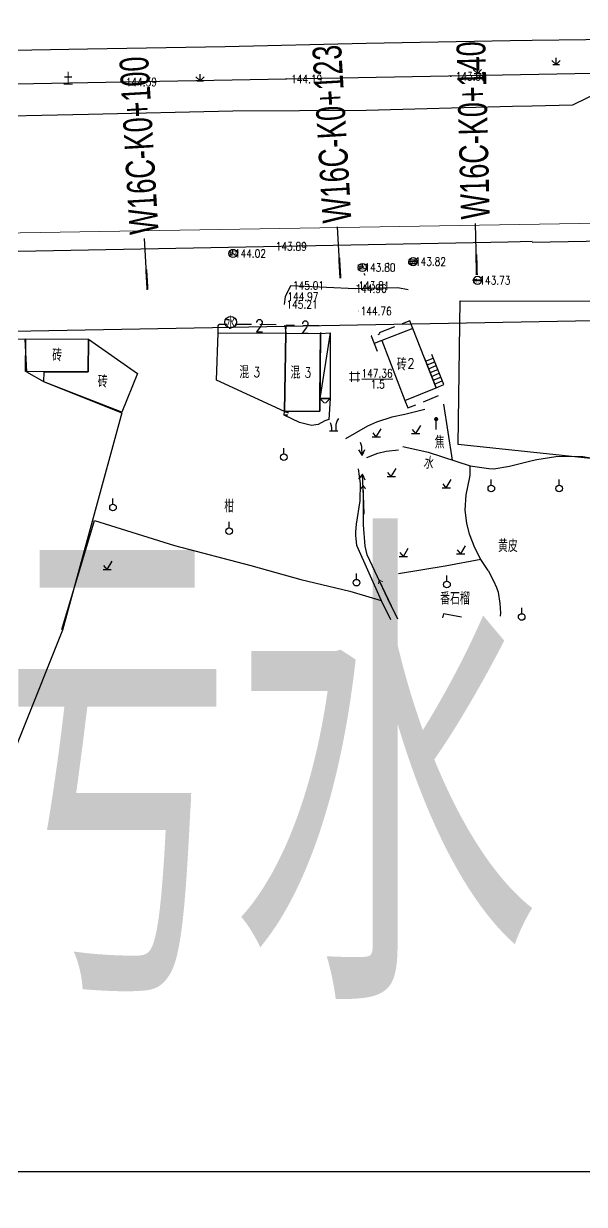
# Model space of a CAD drawing. Extents: x 529262 to 576451, y 2694391 to 2717535.
# Drawn here: x 565553.4 to 565621.3, y 2709528.2 to 2709671.4 of the extents above; entities that cross this region are included whole.
import ezdxf
from ezdxf.enums import TextEntityAlignment as Align
from ezdxf.xclip import XClip

# ---------------------------------------------------------------- set-up
doc = ezdxf.new("R2010")
doc.units = 0
doc.header["$XCLIPFRAME"] = 0
doc.linetypes.add('X5', pattern=[3, 2, -1])
for name, color, linetype in [('a红线图', 1, 'Continuous'), ('COMPONENT', 8, 'Continuous'), ('DLDW', 8, 'Continuous'), ('DLSS', 4, 'Continuous'), ('DMTZ', 8, 'Continuous'), ('GCD', 8, 'Continuous'), ('GXYZ', 8, 'Continuous'), ('JMD', 8, 'Continuous'), ('PP-COM', 7, 'Continuous'), ('RD-中线', 40, 'Continuous'), ('RD-红线', 7, 'Continuous'), ('ZBTZ', 8, 'Continuous'), ('ZJ', 7, 'Continuous'), ('桩号标注_W16-', 7, 'Continuous')]:
    doc.layers.add(name, color=color, linetype=linetype)
doc.layers.add('SXSS', color=5, linetype='Continuous', lineweight=0)
doc.styles.add('_TCH_DIM', font='smsim.shx', dxfattribs={"width": 0.75, "bigfont": 'smfs.shx'})
doc.styles.add('HZ', font='rs.shx', dxfattribs={"width": 0.8, "bigfont": 'hztxt.shx'})
doc.styles.add('JieTuHzTxt', font='smsim.shx', dxfattribs={"width": 0.7, "bigfont": 'smfs.shx'})
doc.styles.add('宋体', font='', dxfattribs={"width": 0.75})
doc.styles.get('宋体').set_extended_font_data('SimSun')
doc.linetypes.add('10421', pattern='A,2,[150,AAA.SHX,S=0.5,R=0,X=0,Y=0.5],1e-11', length=2)
doc.linetypes.add('1161', pattern='A,0,[149,AAA.SHX,S=0.15,R=0,X=0,Y=0],-1.6', length=1.6)

# ---------------------------------------------------------------- blocks, each defined once
blk = doc.blocks.new('A$C19FD0107')
at = {"layer": 'RD-中线', "color": 8, "linetype": 'Continuous'}
blk.add_lwpolyline([(-5280.17, 15276.46), (-7574.88, 15234.77, -0.04855), (-7632.83, 15239.35), (-9762.37, 15617.81)], format="xyb", dxfattribs=at)
at = {"layer": 'RD-中线', "color": 8, "linetype": 'Continuous', "flags": 128}
for points in [[(-4490.73, 14139.44, 0), (-4490.29, 14139.42)], [(-3818.25, 14086.17, 0), (-3817.74, 14086.17)]]:
    blk.add_lwpolyline(points, format="xyb", dxfattribs=at)
at = {"layer": 'RD-红线', "color": 8, "linetype": 'Continuous', "flags": 128}
blk.add_lwpolyline([(-5505.44, 15242.4), (-5311.68, 15245.96)], dxfattribs=at)
blk = doc.blocks.new('GC200')
at = {"linetype": 'Continuous', "const_width": 0.2, "flags": 128}
blk.add_lwpolyline([(-0.1, 0, 1), (0.1, 0, 1)], format="xyb", close=True, dxfattribs=at)
blk = doc.blocks.new('gc125')
at = {"color": 8}
blk.add_line((0, 0.8), (0, 2.2), dxfattribs=at)
blk.add_circle((0, 0), 0.8, dxfattribs=at)
blk = doc.blocks.new('gc124')
at = {"color": 8}
for p, q in [((-1, 1), (0, 0)), ((-0.8, 0), (0.8, 0)), ((0, 0), (0, 1.6)), ((0, 0), (1, 1))]:
    blk.add_line(p, q, dxfattribs=at)
blk = doc.blocks.new('gc146')
for p, q in [((-1.25, 0.75), (1.25, 0.75)), ((-0.75, -1.25), (-0.75, 1.25)), ((0.75, -1.25), (0.75, 1.25)), ((-1.25, -0.75), (1.25, -0.75))]:
    blk.add_line(p, q)
blk = doc.blocks.new('gc123')
at = {"color": 8}
for p, q in [((-1, 0), (1, 0)), ((0, 0), (-0.8, 1)), ((0, 0), (1.2, 2))]:
    blk.add_line(p, q, dxfattribs=at)
blk = doc.blocks.new('gc037')
for p, q in [((0, 0), (-1.39, 0.8)), ((-1.39, -0.8), (0, 0))]:
    blk.add_line(p, q)
blk = doc.blocks.new('gc086')
at = {"color": 8}
for p, q in [((0, 0), (7, 0)), ((7, 0), (6.18, 0.57)), ((7, 0), (6.18, -0.57))]:
    blk.add_line(p, q, dxfattribs=at)
blk = doc.blocks.new('gc165')
at = {"color": 8}
blk.add_line((0, 0), (0, 2), dxfattribs=at)
at = {"color": 8, "const_width": 0.5}
blk.add_lwpolyline([(-0.25, 2.5, 1), (0.25, 2.5, 1)], format="xyb", close=True, dxfattribs=at)
blk = doc.blocks.new('gc210')
at = {"color": 8}
for p, q in [((-1, 0), (1, 0)), ((-0.5, 1), (-0.5, 0)), ((0.5, 1), (0.5, 0))]:
    blk.add_line(p, q, dxfattribs=at)
for centre, radius, start, end in [((3.4, 1.11), 2.91, 139.3312, 182.0887), ((-2.94, 0.81), 2.45, 4.3743, 29.0242)]:
    blk.add_arc(centre, radius, start, end, dxfattribs=at)
blk = doc.blocks.new('gcbj0101')
blk.add_line((-1, 0), (1, 0))
blk.add_circle((0, 0), 1)
blk = doc.blocks.new('gcbj0103')
for p, q in [((-1, 0), (1, 0)), ((-0.9, 0.43), (0.9, 0.43)), ((-0.88, -0.47), (0.88, -0.47))]:
    blk.add_line(p, q)
blk.add_circle((0, 0), 1)
blk = doc.blocks.new('gcbj0107')
for q in [(-0.87, -0.5), (0, 1), (0.87, -0.5)]:
    blk.add_line((0, 0), q)
blk.add_circle((0, 0), 1)

msp = doc.modelspace()

# ---------------------------------------------------------------- linework, layer by layer
at = {"layer": 'a红线图', "color": 8, "linetype": 'Continuous', "lineweight": 0, "flags": 128}
msp.add_lwpolyline([(564727.349, 2709632.223), (566623.018, 2709663.858)], dxfattribs=at)
msp.add_lwpolyline([(564727.349, 2709632.223), (566623.018, 2709663.858)], dxfattribs=at)
at = {"layer": 'Defpoints', "color": 1}
msp.add_lwpolyline([(565699.685, 2709532.183), (565542.358, 2709532.183), (565480.269, 2709644.788)], dxfattribs=at)
at = {"layer": 'DLDW', "color": 252, "linetype": 'Continuous'}
msp.add_circle((565578.462, 2709635.182, 144.57), 0.709, dxfattribs=at)
at = {"layer": 'DLSS', "linetype": 'Continuous', "flags": 128}
for points, elevation in [([(565614.998, 2709661.382), (565612.602, 2709661.336), (565594.871, 2709660.859), (565578.742, 2709660.745), (565561.24, 2709660.35), (565546.135, 2709660.048), (565523.934, 2709659.648), (565508.796, 2709659.424), (565494.096, 2709659.157), (565494.106, 2709663.046), (565508.77, 2709663.334), (565523.562, 2709663.601), (565531.593, 2709667.818), (565545.354, 2709668.03), (565561.124, 2709668.312), (565577.807, 2709668.607), (565594.867, 2709669.01), (565612.325, 2709669.328), (565614.998, 2709669.365)], 143.088), ([(565614.998, 2709669.365), (565628.021, 2709669.543), (565641.4, 2709669.759), (565658.215, 2709670.095), (565658.316, 2709666.156), (565641.849, 2709665.812), (565628.245, 2709665.555), (565619.903, 2709661.477), (565614.998, 2709661.382)], 143.088), ([(565614.998, 2709644.898), (565617.168, 2709644.942), (565634.671, 2709645.254), (565651.05, 2709645.521), (565864.998, 2709649.275)], 1)]:
    msp.add_lwpolyline(points, dxfattribs=dict(at, elevation=elevation))
at = {"layer": 'DLSS', "linetype": 'Continuous', "lineweight": -3, "elevation": 143.084, "flags": 128}
msp.add_lwpolyline([(565614.998, 2709644.954), (565612.094, 2709644.9), (565556.999, 2709643.84)], dxfattribs=at)
at = {"layer": 'DLSS', "linetype": 'Continuous', "flags": 128}
msp.add_lwpolyline([(565556.999, 2709643.84), (565490.858, 2709642.58)], dxfattribs=at)
at = {"layer": 'DMTZ', "linetype": '10421', "flags": 128}
for points in [[(565584.994, 2709637.328), (565585.099, 2709638.282), (565585.775, 2709639.63), (565590.063, 2709639.419), (565593.606, 2709639.285)], [(565593.606, 2709639.285), (565598.707, 2709639.408), (565599.964, 2709639.156)], [(565614.998, 2709618.417), (565615.552, 2709618.536), (565617.858, 2709618.906), (565619.579, 2709618.926), (565621.143, 2709618.894), (565625.217, 2709618.159), (565630.111, 2709617.085), (565636.312, 2709616.251), (565639.661, 2709616.272), (565640.376, 2709616.159), (565640.897, 2709615.798), (565641.697, 2709614.704), (565642.688, 2709614.365), (565647.768, 2709613.285), (565653.759, 2709610.402), (565658.779, 2709607.158), (565665.972, 2709602.9)]]:
    msp.add_lwpolyline(points, dxfattribs=at)
for points, elevation in [([(565599.337, 2709620.131), (565602.395, 2709619.422), (565607.469, 2709617.755), (565609.743, 2709617.432), (565610.366, 2709617.424), (565612.275, 2709617.716), (565614.858, 2709618.387), (565614.998, 2709618.417)], 145.527), ([(565609.662, 2709605.099), (565608.785, 2709606.43), (565608.069, 2709607.84), (565607.388, 2709609.488), (565607.075, 2709610.799), (565606.871, 2709612.407), (565606.985, 2709614.257), (565607.467, 2709616.404), (565607.502, 2709616.69), (565607.469, 2709617.755)], 145.733)]:
    msp.add_lwpolyline(points, dxfattribs=dict(at, elevation=elevation))
at = {"layer": 'JMD', "linetype": 'Continuous', "lineweight": -3}
for p, q in [((565597.52, 2709642.415), (565597.622, 2709642.187)), ((565597.52, 2709642.415), (565597.622, 2709642.187)), ((565594.62, 2709641.107, 144.464), (565594.722, 2709640.879, 144.464)), ((565596.353, 2709633.684), (565596.578, 2709633.793)), ((565601.911, 2709630.884), (565603.356, 2709627.205)), ((565602.076, 2709630.463), (565603.025, 2709630.84)), ((565604.291, 2709627.617), (565602.861, 2709631.257)), ((565602.259, 2709629.997), (565603.206, 2709630.38)), ((565602.442, 2709629.532), (565603.386, 2709629.919)), ((565602.625, 2709629.067), (565603.567, 2709629.459)), ((565602.807, 2709628.601), (565603.748, 2709628.998)), ((565602.99, 2709628.136), (565603.929, 2709628.538)), ((565603.173, 2709627.67), (565604.11, 2709628.078)), ((565603.356, 2709627.205), (565604.291, 2709627.617))]:
    msp.add_line(p, q, dxfattribs=at)
at = {"layer": 'JMD', "linetype": 'Continuous'}
for p, q in [((565590.511, 2709633.893, 144.811), (565589.287, 2709625.936)), ((565601.898, 2709630.917), (565603.356, 2709627.205)), ((565601.911, 2709630.884), (565603.356, 2709627.205)), ((565602.495, 2709631.151), (565602.495, 2709631.151)), ((565589.287, 2709625.936), (565589.849, 2709625.367)), ((565590.534, 2709625.928), (565589.946, 2709625.385)), ((565584.946, 2709623.945), (565585.385, 2709623.963)), ((565584.989, 2709624.362), (565585.467, 2709624.178))]:
    msp.add_line(p, q, dxfattribs=at)
at = {"layer": 'JMD', "linetype": 'Continuous', "flags": 128}
for points in [[(565606.016, 2709620.355), (565606.259, 2709637.787), (565644.953, 2709637.706), (565644.575, 2709622.755), (565640.425, 2709616.724)], [(565584.989, 2709624.362), (565576.765, 2709628.145), (565576.941, 2709633.905), (565585.147, 2709633.856)], [(565589.337, 2709633.795), (565590.511, 2709633.893), (565590.534, 2709625.928), (565589.287, 2709625.936)], [(565474.053, 2709548.436), (565474.157, 2709588.765), (565478.72, 2709588.972), (565485.304, 2709610.433), (565542.888, 2709607.682), (565546.622, 2709620.763), (565545.626, 2709620.934), (565546.203, 2709624.779), (565546.085, 2709633.213), (565553.505, 2709633.122), (565553.71, 2709629.165), (565555.878, 2709627.945), (565565.26, 2709624.188), (565558.102, 2709597.828), (565538.509, 2709548.856)], [(565561.251, 2709633.131), (565567.166, 2709628.952), (565565.262, 2709624.268), (565555.837, 2709627.933), (565555.867, 2709629.18), (565561.219, 2709629.155)], [(565589.287, 2709625.936), (565590.534, 2709625.928), (565590.353, 2709623.403), (565589.858, 2709623.243), (565589.084, 2709622.777), (565588.275, 2709622.655), (565586.792, 2709623.037), (565584.963, 2709623.931), (565584.989, 2709624.362), (565589.278, 2709624.39)]]:
    msp.add_lwpolyline(points, close=True, dxfattribs=at)
at = {"layer": 'JMD', "linetype": 'X5', "flags": 128}
for points, elevation in [([(565576.941, 2709633.905), (565576.96, 2709634.743), (565577.02, 2709634.88), (565577.102, 2709634.963), (565584.808, 2709634.916), (565584.946, 2709634.813), (565585.058, 2709634.685), (565585.086, 2709634.54), (565585.147, 2709633.856)], 145.405), ([(565585.147, 2709633.856), (565585.176, 2709634.834), (565589.351, 2709634.773), (565589.337, 2709633.795)], 145.294), ([(565600.521, 2709634.424), (565600.176, 2709635.367), (565595.491, 2709633.523), (565595.852, 2709632.599)], 144.454), ([(565596.781, 2709632.962), (565595.852, 2709632.599), (565596.206, 2709631.678), (565597.136, 2709632.034)], 144.464)]:
    msp.add_lwpolyline(points, dxfattribs=dict(at, elevation=elevation))
at = {"layer": 'JMD', "linetype": 'Continuous', "flags": 128}
for points, elevation in [([(565589.337, 2709633.795), (565589.278, 2709624.39), (565584.989, 2709624.362), (565585.147, 2709633.856)], 144.759), ([(565599.562, 2709625.693), (565603.356, 2709627.205), (565600.521, 2709634.424), (565596.781, 2709632.962)], 144.882), ([(565553.614, 2709629.19), (565553.646, 2709633.166), (565561.251, 2709633.131), (565561.219, 2709629.155)], 144.979)]:
    msp.add_lwpolyline(points, close=True, dxfattribs=dict(at, elevation=elevation))
at = {"layer": 'JMD', "linetype": 'X5', "flags": 128}
msp.add_lwpolyline([(565599.568, 2709625.695), (565599.927, 2709624.795), (565603.715, 2709626.305), (565603.356, 2709627.205)], dxfattribs=at)
at = {"layer": 'JMD', "linetype": 'Continuous', "flags": 128}
msp.add_lwpolyline([(565603.673, 2709627.068), (565603.673, 2709627.068)], dxfattribs=at)
at = {"layer": 'JMD', "linetype": 'Continuous', "elevation": 145.464, "flags": 128}
msp.add_lwpolyline([(565606.421, 2709599.409), (565604.243, 2709599.821), (565604.142, 2709599.339)], dxfattribs=at)
at = {"layer": 'SXSS', "color": 8, "linetype": 'Continuous', "lineweight": -3, "flags": 128}
for points in [[(565594.374, 2709628.28), (565598.099, 2709628.301)], [(565598.729, 2709599.174), (565597.531, 2709601.661), (565595.003, 2709606.997), (565594.762, 2709608.03), (565594.559, 2709610.635), (565594.555, 2709614.058), (565594.431, 2709616.722)]]:
    msp.add_lwpolyline(points, dxfattribs=at)
at = {"layer": 'SXSS', "color": 8, "linetype": 'Continuous', "lineweight": -3, "elevation": 143.946, "flags": 128}
msp.add_lwpolyline([(565594.405, 2709619.036), (565594.375, 2709620.105), (565594.219, 2709620.61)], dxfattribs=at)
at = {"layer": 'ZBTZ', "linetype": '1161', "lineweight": -3, "flags": 128}
for points, elevation in [([(565604.275, 2709625.263), (565605.319, 2709618.461)], 145.189), ([(565601.993, 2709624.59), (565599.557, 2709623.973), (565598.001, 2709623.652), (565596.132, 2709623.067), (565595.039, 2709622.592), (565592.364, 2709621.056)], 145.221), ([(565594.968, 2709618.776), (565596.309, 2709619.318), (565597.305, 2709619.536), (565598.789, 2709619.694)], 143.946), ([(565609.662, 2709605.099), (565610.33, 2709603.812), (565610.677, 2709603.031), (565610.873, 2709602.444), (565611.094, 2709601.083), (565611.147, 2709599.967), (565611.126, 2709599.553)], 145.757)]:
    msp.add_lwpolyline(points, dxfattribs=dict(at, elevation=elevation))
at = {"layer": 'ZBTZ', "linetype": 'Continuous', "flags": 128}
for points in [[(565593.917, 2709617.406), (565594.171, 2709615.632), (565594.122, 2709613.524), (565593.693, 2709610.707), (565593.59, 2709609.75), (565593.591, 2709609.314), (565593.62, 2709608.914), (565593.725, 2709608.162), (565596.698, 2709601.434)], [(565557.989, 2709597.928), (565561.947, 2709611.138), (565571.679, 2709608.097), (565580.911, 2709605.701), (565586.989, 2709603.976), (565592.903, 2709602.58), (565596.698, 2709601.434), (565597.819, 2709599.146)]]:
    msp.add_lwpolyline(points, dxfattribs=at)
at = {"layer": 'ZBTZ', "linetype": 'Continuous', "elevation": 145.815, "flags": 128}
msp.add_lwpolyline([(565608.785, 2709606.43), (565604.444, 2709605.591), (565598.815, 2709604.682)], dxfattribs=at)
at = {"layer": '桩号标注_W16-'}
for p, q in [((565591.691, 2709641.733), (565591.396, 2709646.725)), ((565608.266, 2709642.16), (565608.137, 2709647.158)), ((565568.312, 2709640.351), (565568.017, 2709645.343))]:
    msp.add_line(p, q, dxfattribs=at)
at = {"layer": '桩号标注_W16-', "const_width": 0.25}
for points in [[(565608.233, 2709643.41), (565608.298, 2709640.91)], [(565591.617, 2709642.981), (565591.765, 2709640.486)], [(565568.238, 2709641.599), (565568.386, 2709639.103)]]:
    msp.add_lwpolyline(points, dxfattribs=at)

# ---------------------------------------------------------------- block references
at = {"layer": 'COMPONENT', "linetype": 'Continuous', "xscale": 0.5, "yscale": 0.5}
for name, p in [('gcbj0107', (565578.745, 2709643.515)), ('gcbj0107', (565594.433, 2709641.813)), ('gcbj0103', (565600.574, 2709642.523)), ('gcbj0101', (565608.379, 2709640.258))]:
    msp.add_blockref(name, p, dxfattribs=at)
at = {"layer": 'DLSS', "linetype": 'Continuous', "lineweight": -3}
for p, xscale, yscale, zscale, rotation in [((565594.405, 2709619.036, 143.946), 0.49999999981001, 0.49999999981001, 0.49999999981001, 274.8719398520278), ((565594.44, 2709616.779), 0.5000000002216036, 0.5000000002216036, 0.5000000002216036, 82.93004622215301)]:
    msp.add_blockref('gc037', p, dxfattribs=dict(at, xscale=xscale, yscale=yscale, zscale=zscale, rotation=rotation))
at = {"layer": 'GCD', "linetype": 'Continuous'}
ref = msp.add_blockref('GC200', (565585.191, 2709664.667, 144.19), dxfattribs=dict(at, xscale=0.5, yscale=0.5, zscale=0.5))
ref.add_attrib('height', '144.19', dxfattribs={"linetype": 'Continuous', "height": 1, "style": 'HZ', "width": 0.8}).set_placement((565585.791, 2709664.667, 144.19), align=Align.MIDDLE_LEFT)
ref = msp.add_blockref('GC200', (565605.136, 2709664.988, 143.99), dxfattribs=dict(at, xscale=0.5, yscale=0.5, zscale=0.5))
ref.add_attrib('height', '143.99', dxfattribs={"linetype": 'Continuous', "height": 1, "style": 'HZ', "width": 0.8}).set_placement((565605.736, 2709664.988, 143.99), align=Align.MIDDLE_LEFT)
ref = msp.add_blockref('GC200', (565565.158, 2709664.304, 144.39), dxfattribs=dict(at, xscale=0.5, yscale=0.5, zscale=0.5))
ref.add_attrib('height', '144.39', dxfattribs={"linetype": 'Continuous', "height": 1, "style": 'HZ', "width": 0.8}).set_placement((565565.758, 2709664.304, 144.39), align=Align.MIDDLE_LEFT)
ref = msp.add_blockref('GC200', (565583.685, 2709644.367, 143.893), dxfattribs=dict(at, xscale=0.1999999999534339, yscale=0.1999999999534339, zscale=0.1999999999534339))
ref.add_attrib('height', '143.89', dxfattribs={"linetype": 'Continuous', "height": 1, "style": 'HZ', "width": 0.8}).set_placement((565583.925, 2709644.367, 143.893), align=Align.MIDDLE_LEFT)
ref = msp.add_blockref('GC200', (565583.685, 2709644.367, 143.893), dxfattribs=dict(at, xscale=0.1999999999534339, yscale=0.1999999999534339, zscale=0.1999999999534339))
ref.add_attrib('height', '143.89', dxfattribs={"linetype": 'Continuous', "height": 1, "style": 'HZ', "width": 0.8}).set_placement((565583.925, 2709644.367, 143.893), align=Align.MIDDLE_LEFT)
ref = msp.add_blockref('GC200', (565578.738, 2709643.515, 144.023), dxfattribs=dict(at, xscale=0.1999999999534339, yscale=0.1999999999534339, zscale=0.1999999999534339))
ref.add_attrib('height', '144.02', dxfattribs={"linetype": 'Continuous', "height": 1, "style": 'HZ', "width": 0.8}).set_placement((565578.978, 2709643.515, 144.023), align=Align.MIDDLE_LEFT)
ref = msp.add_blockref('GC200', (565578.738, 2709643.515, 144.023), dxfattribs=dict(at, xscale=0.1999999999534339, yscale=0.1999999999534339, zscale=0.1999999999534339))
ref.add_attrib('height', '144.02', dxfattribs={"linetype": 'Continuous', "height": 1, "style": 'HZ', "width": 0.8}).set_placement((565578.978, 2709643.515, 144.023), align=Align.MIDDLE_LEFT)
ref = msp.add_blockref('GC200', (565594.431, 2709641.817, 143.804), dxfattribs=dict(at, xscale=0.1999999999534339, yscale=0.1999999999534339, zscale=0.1999999999534339))
ref.add_attrib('height', '143.80', dxfattribs={"linetype": 'Continuous', "height": 1, "style": 'HZ', "width": 0.8}).set_placement((565594.671, 2709641.817, 143.804), align=Align.MIDDLE_LEFT)
ref = msp.add_blockref('GC200', (565594.431, 2709641.817, 143.804), dxfattribs=dict(at, xscale=0.1999999999534339, yscale=0.1999999999534339, zscale=0.1999999999534339))
ref.add_attrib('height', '143.80', dxfattribs={"linetype": 'Continuous', "height": 1, "style": 'HZ', "width": 0.8}).set_placement((565594.671, 2709641.817, 143.804), align=Align.MIDDLE_LEFT)
ref = msp.add_blockref('GC200', (565600.551, 2709642.533, 143.815), dxfattribs=dict(at, xscale=0.1999999999534339, yscale=0.1999999999534339, zscale=0.1999999999534339))
ref.add_attrib('height', '143.82', dxfattribs={"linetype": 'Continuous', "height": 1, "style": 'HZ', "width": 0.8}).set_placement((565600.791, 2709642.533, 143.815), align=Align.MIDDLE_LEFT)
ref = msp.add_blockref('GC200', (565600.551, 2709642.533, 143.815), dxfattribs=dict(at, xscale=0.1999999999534339, yscale=0.1999999999534339, zscale=0.1999999999534339))
ref.add_attrib('height', '143.82', dxfattribs={"linetype": 'Continuous', "height": 1, "style": 'HZ', "width": 0.8}).set_placement((565600.791, 2709642.533, 143.815), align=Align.MIDDLE_LEFT)
ref = msp.add_blockref('GC200', (565608.355, 2709640.261, 143.727), dxfattribs=dict(at, xscale=0.1999999999534339, yscale=0.1999999999534339, zscale=0.1999999999534339))
ref.add_attrib('height', '143.73', dxfattribs={"linetype": 'Continuous', "height": 1, "style": 'HZ', "width": 0.8}).set_placement((565608.595, 2709640.261, 143.727), align=Align.MIDDLE_LEFT)
ref = msp.add_blockref('GC200', (565608.355, 2709640.261, 143.727), dxfattribs=dict(at, xscale=0.1999999999534339, yscale=0.1999999999534339, zscale=0.1999999999534339))
ref.add_attrib('height', '143.73', dxfattribs={"linetype": 'Continuous', "height": 1, "style": 'HZ', "width": 0.8}).set_placement((565608.595, 2709640.261, 143.727), align=Align.MIDDLE_LEFT)
ref = msp.add_blockref('GC200', (565585.771, 2709639.633, 145.011), dxfattribs=dict(at, xscale=0.1999999999534339, yscale=0.1999999999534339, zscale=0.1999999999534339))
ref.add_attrib('height', '145.01', dxfattribs={"linetype": 'Continuous', "height": 1, "style": 'HZ', "width": 0.8}).set_placement((565586.011, 2709639.633, 145.011), align=Align.MIDDLE_LEFT)
ref = msp.add_blockref('GC200', (565585.771, 2709639.633, 145.011), dxfattribs=dict(at, xscale=0.1999999999534339, yscale=0.1999999999534339, zscale=0.1999999999534339))
ref.add_attrib('height', '145.01', dxfattribs={"linetype": 'Continuous', "height": 1, "style": 'HZ', "width": 0.8}).set_placement((565586.011, 2709639.633, 145.011), align=Align.MIDDLE_LEFT)
ref = msp.add_blockref('GC200', (565593.362, 2709639.244, 144.957), dxfattribs=dict(at, xscale=0.1999999999534339, yscale=0.1999999999534339, zscale=0.1999999999534339))
ref.add_attrib('height', '144.96', dxfattribs={"linetype": 'Continuous', "height": 1, "style": 'HZ', "width": 0.8}).set_placement((565593.602, 2709639.244, 144.957), align=Align.MIDDLE_LEFT)
ref = msp.add_blockref('GC200', (565593.362, 2709639.244, 144.957), dxfattribs=dict(at, xscale=0.1999999999534339, yscale=0.1999999999534339, zscale=0.1999999999534339))
ref.add_attrib('height', '144.96', dxfattribs={"linetype": 'Continuous', "height": 1, "style": 'HZ', "width": 0.8}).set_placement((565593.602, 2709639.244, 144.957), align=Align.MIDDLE_LEFT)
ref = msp.add_blockref('GC200', (565593.698, 2709639.609, 143.809), dxfattribs=dict(at, xscale=0.1999999999534339, yscale=0.1999999999534339, zscale=0.1999999999534339))
ref.add_attrib('height', '143.81', dxfattribs={"linetype": 'Continuous', "height": 1, "style": 'HZ', "width": 0.8}).set_placement((565593.938, 2709639.609, 143.809), align=Align.MIDDLE_LEFT)
ref = msp.add_blockref('GC200', (565593.698, 2709639.609, 143.809), dxfattribs=dict(at, xscale=0.1999999999534339, yscale=0.1999999999534339, zscale=0.1999999999534339))
ref.add_attrib('height', '143.81', dxfattribs={"linetype": 'Continuous', "height": 1, "style": 'HZ', "width": 0.8}).set_placement((565593.938, 2709639.609, 143.809), align=Align.MIDDLE_LEFT)
ref = msp.add_blockref('GC200', (565584.99, 2709637.331, 145.209), dxfattribs=dict(at, xscale=0.1999999999534339, yscale=0.1999999999534339, zscale=0.1999999999534339))
ref.add_attrib('height', '145.21', dxfattribs={"linetype": 'Continuous', "height": 1, "style": 'HZ', "width": 0.8}).set_placement((565585.23, 2709637.331, 145.209), align=Align.MIDDLE_LEFT)
ref = msp.add_blockref('GC200', (565584.99, 2709637.331, 145.209), dxfattribs=dict(at, xscale=0.1999999999534339, yscale=0.1999999999534339, zscale=0.1999999999534339))
ref.add_attrib('height', '145.21', dxfattribs={"linetype": 'Continuous', "height": 1, "style": 'HZ', "width": 0.8}).set_placement((565585.23, 2709637.331, 145.209), align=Align.MIDDLE_LEFT)
ref = msp.add_blockref('GC200', (565585.095, 2709638.285, 144.967), dxfattribs=dict(at, xscale=0.1999999999534339, yscale=0.1999999999534339, zscale=0.1999999999534339))
ref.add_attrib('height', '144.97', dxfattribs={"linetype": 'Continuous', "height": 1, "style": 'HZ', "width": 0.8}).set_placement((565585.335, 2709638.285, 144.967), align=Align.MIDDLE_LEFT)
ref = msp.add_blockref('GC200', (565585.095, 2709638.285, 144.967), dxfattribs=dict(at, xscale=0.1999999999534339, yscale=0.1999999999534339, zscale=0.1999999999534339))
ref.add_attrib('height', '144.97', dxfattribs={"linetype": 'Continuous', "height": 1, "style": 'HZ', "width": 0.8}).set_placement((565585.335, 2709638.285, 144.967), align=Align.MIDDLE_LEFT)
ref = msp.add_blockref('GC200', (565593.974, 2709636.529, 144.759), dxfattribs=dict(at, xscale=0.1999999999534339, yscale=0.1999999999534339, zscale=0.1999999999534339))
ref.add_attrib('height', '144.76', dxfattribs={"linetype": 'Continuous', "height": 1, "style": 'HZ', "width": 0.8}).set_placement((565594.214, 2709636.529, 144.759), align=Align.MIDDLE_LEFT)
ref = msp.add_blockref('GC200', (565593.974, 2709636.529, 144.759), dxfattribs=dict(at, xscale=0.1999999999534339, yscale=0.1999999999534339, zscale=0.1999999999534339))
ref.add_attrib('height', '144.76', dxfattribs={"linetype": 'Continuous', "height": 1, "style": 'HZ', "width": 0.8}).set_placement((565594.214, 2709636.529, 144.759), align=Align.MIDDLE_LEFT)
at = {"layer": 'PP-COM'}
ref = msp.add_blockref('A$C19FD0107', (570997.993, 2694390.603), dxfattribs=at)
XClip(ref).set_block_clipping_path([(-9366.4383134884, 14428.6043910822), (-3328.4480743363, 17452.7484863754)])
at = {"layer": 'SXSS', "color": 8, "linetype": 'Continuous', "lineweight": -3, "xscale": 0.5, "yscale": 0.5, "zscale": 0.5}
msp.add_blockref('gc146', (565593.489, 2709628.585), dxfattribs=at)
at = {"layer": 'SXSS', "color": 8, "linetype": 'Continuous', "lineweight": -3}
for p, xscale, yscale, zscale, rotation in [((565594.632, 2709611.892), 0.4999999998840655, 0.4999999998840655, 0.4999999998840655, 92.08189275194916), ((565597.947, 2709600.798), 0.5000000001290377, 0.5000000001290377, 0.5000000001290377, 115.2639611562067)]:
    msp.add_blockref('gc086', p, dxfattribs=dict(at, xscale=xscale, yscale=yscale, zscale=zscale, rotation=rotation))
at = {"layer": 'ZBTZ', "linetype": 'Continuous', "xscale": 0.5, "yscale": 0.5}
for name, p in [('gc124', (565617.896, 2709666.418)), ('gc124', (565574.765, 2709664.432)), ('gc124', (565608.365, 2709665.321)), ('gc125', (565618.272, 2709615.029))]:
    msp.add_blockref(name, p, dxfattribs=at)
at = {"layer": 'ZBTZ', "linetype": 'Continuous', "lineweight": -3, "xscale": 0.5, "yscale": 0.5, "zscale": 0.5}
msp.add_blockref('gc210', (565590.946, 2709621.995), dxfattribs=at)
at = {"layer": 'ZBTZ', "linetype": 'Continuous', "lineweight": -3, "xscale": 0.5, "yscale": 0.5}
for name, p in [('gc165', (565603.369, 2709622.184)), ('gc123', (565596.116, 2709621.271)), ('gc123', (565600.895, 2709621.676)), ('gc125', (565584.907, 2709618.826)), ('gc123', (565597.921, 2709616.462)), ('gc123', (565604.597, 2709615.095)), ('gc125', (565610.052, 2709615.013)), ('gc125', (565564.207, 2709612.714)), ('gc125', (565578.296, 2709609.863)), ('gc123', (565599.394, 2709606.773)), ('gc123', (565606.342, 2709607.081)), ('gc123', (565563.501, 2709605.194)), ('gc125', (565593.723, 2709603.603)), ('gc125', (565604.677, 2709603.377)), ('gc125', (565613.731, 2709599.446))]:
    msp.add_blockref(name, p, dxfattribs=at)

# ---------------------------------------------------------------- texts
at = {"layer": 'Defpoints', "color": 1, "style": '_TCH_DIM', "width": 0.75}
msp.add_text('污水', height=52.8692, rotation=360, dxfattribs=at).set_placement((565540.61, 2709553.183))
at = {"layer": 'DLDW', "color": 252, "linetype": 'Continuous', "lineweight": -3, "style": 'HZ', "width": 0.8}
msp.add_text('水', height=1.5, dxfattribs=at).set_placement((565578.462, 2709635.182, 144.57), align=Align.MIDDLE)
at = {"layer": 'GXYZ', "linetype": 'Continuous', "style": '宋体'}
for s, p in [('电力', (565578.789, 2709643.566)), ('通信', (565594.477, 2709641.863)), ('雨水', (565600.576, 2709642.482)), ('供水', (565608.406, 2709640.232))]:
    msp.add_text(s, height=0.5, dxfattribs=at).set_placement(p, align=Align.MIDDLE)
at = {"layer": 'JMD', "linetype": 'Continuous', "lineweight": -3, "style": 'HZ', "width": 0.8}
for p in [(565581.962, 2709634.752), (565587.503, 2709634.583)]:
    msp.add_text('2', height=1.5, dxfattribs=at).set_placement(p, align=Align.MIDDLE)
at = {"layer": 'JMD', "linetype": 'Continuous', "style": 'HZ', "width": 0.8}
for s, p in [('砖', (565558.052, 2709631.183)), ('砖', (565599.791, 2709630.059)), ('混', (565580.715, 2709629.134)), ('混', (565586.913, 2709629.079)), ('砖', (565563.564, 2709627.986))]:
    msp.add_text(s, height=1.5, dxfattribs=at).set_placement(p, align=Align.MIDDLE_RIGHT)
msp.add_text('2', height=1.2, dxfattribs=at).set_placement((565600.32, 2709630.174), align=Align.MIDDLE)
for p in [(565581.215, 2709629.134), (565587.413, 2709629.079)]:
    msp.add_text('3', height=1.2, dxfattribs=at).set_placement(p, align=Align.MIDDLE_LEFT)
at = {"layer": 'SXSS', "color": 8, "linetype": 'Continuous', "lineweight": -3, "style": 'HZ', "width": 0.8}
for s, p in [('147.36', (565596.207, 2709628.981, 146.963)), ('1.5', (565596.292, 2709627.659, 146.963))]:
    msp.add_text(s, height=1, dxfattribs=at).set_placement(p, align=Align.MIDDLE)
at = {"layer": 'ZJ', "color": 8, "linetype": 'Continuous', "lineweight": -3, "style": 'HZ', "width": 0.8}
for s, p in [('土', (565558.783, 2709664.724)), ('焦 ', (565604.197, 2709620.711)), ('柑', (565578.286, 2709612.951)), ('黄皮', (565612.056, 2709608.147)), ('番石榴', (565605.641, 2709601.771))]:
    msp.add_text(s, height=1.5, dxfattribs=at).set_placement(p, align=Align.MIDDLE)
msp.add_text('水', height=1.5, rotation=348.99105, dxfattribs=at).set_placement((565602.515, 2709618.195), align=Align.MIDDLE)
at = {"layer": '桩号标注_W16-', "style": 'JieTuHzTxt', "width": 0.7}
for s, rotation, p in [('W16C-K0+140', 91.47411, (565608.124, 2709647.658)), ('W16C-K0+123', 93.38338, (565591.367, 2709647.224)), ('W16C-K0+100', 93.38338, (565567.987, 2709645.842))]:
    msp.add_text(s, height=3.5, rotation=rotation, dxfattribs=at).set_placement(p, align=Align.MIDDLE_LEFT)

doc.saveas('drawing.dxf')
